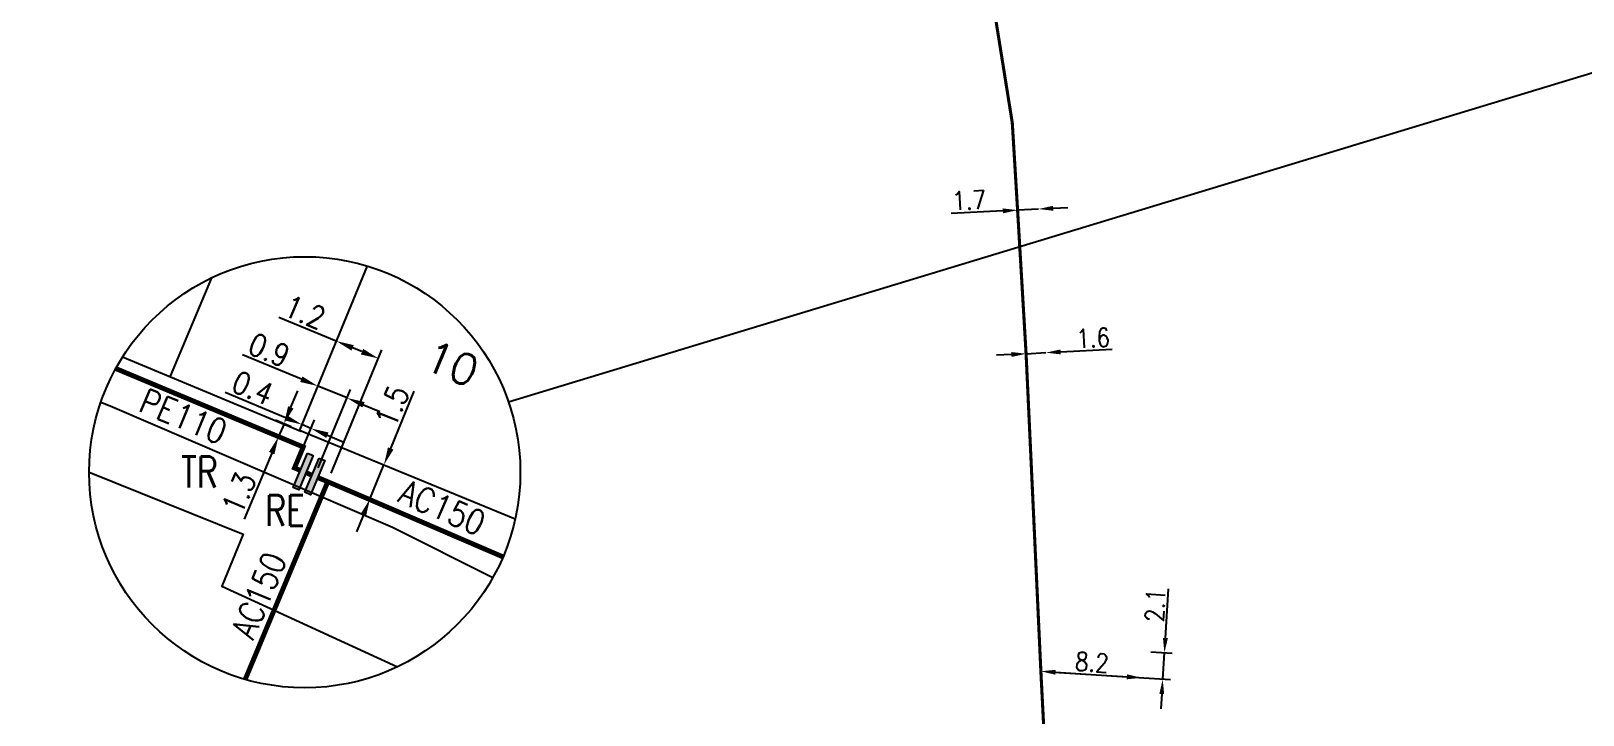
# Model space of a CAD drawing. Header units: millimetres. Extents: x 115991 to 117009, y 129000 to 129990.
# Drawn here: x 116790.4 to 116916.4, y 129288.7 to 129344.2 of the extents above; entities that cross this region are included whole.
import ezdxf
from ezdxf.enums import TextEntityAlignment as Align

# ---------------------------------------------------------------- set-up
doc = ezdxf.new("R2010")
doc.units = ezdxf.units.MM
doc.header["$PDMODE"] = 34
doc.linetypes.add('L_25_AP', pattern=[2000, 1000, 1000])
doc.linetypes.add('L_25_PE', pattern=[2000, 1000, 1000])
doc.layers.get('0').update_dxf_attribs({"linetype": 'CONTINUOUS'})
doc.layers.get('DEFPOINTS').update_dxf_attribs({"linetype": 'CONTINUOUS'})
for name, color, linetype in [('L_150', 1, 'CONTINUOUS'), ('L_340', 7, 'CONTINUOUS'), ('L_900', 7, 'CONTINUOUS')]:
    doc.layers.add(name, color=color, linetype=linetype)
doc.styles.add('G_ROMANS', font='ROMANS.SHX', dxfattribs={"width": 0.75})
doc.styles.get("Standard").update_dxf_attribs({"font": 'romans.shx', "width": 0.85})
doc.dimstyles.get("Standard").update_dxf_attribs({"dimtxt": 1.5, "dimasz": 1.2, "dimexe": 0.625, "dimexo": 0.625, "dimgap": 0.25, "dimtad": 1, "dimdec": 1, "dimzin": 0, "dimdsep": 46, "dimtxsty": 'Standard', "dimcen": -0.5, "dimadec": 0, "dimazin": 0, "dimtfac": 1, "dimtdec": 1, "dimtmove": 0, "dimatfit": 3, "dimfxl": 0, "dimtolj": 1, "dimtzin": 0, "dimarcsym": 0})

# ---------------------------------------------------------------- blocks, each defined once
blk = doc.blocks.new('L_340_21')
at = {"linetype": 'Continuous'}
blk.add_hatch(color=0, dxfattribs=at).paths.add_polyline_path([(0.125, 0.75), (-0.125, 0.75), (-0.125, -0.75), (0.125, -0.75)])
at = {"color": 0, "linetype": 'Continuous'}
blk.add_lwpolyline([(-0.125, 0.75), (0.125, 0.75), (0.125, -0.75), (-0.125, -0.75)], close=True, dxfattribs=at)
at = {"color": 0, "linetype": 'Continuous', "width": 0.75}
for tag, height, flags, p in [('RE', 1.5, 8, (0, 3)), ('DEF_LEG', 1.2, 3, (0, -5)), ('DEF_COUP', 1.2, 3, (0, -7.5)), ('DEF_TYPE', 1.2, 3, (0, -10))]:
    blk.add_attdef(tag, text='', height=height, dxfattribs=dict(at, flags=flags)).set_placement(p, align=Align.MIDDLE)
blk = doc.blocks.new('L_340_19')
at = {"linetype": 'Continuous'}
blk.add_hatch(color=0, dxfattribs=at).paths.add_polyline_path([(0.125, 0.75), (-0.125, 0.75), (-0.125, -0.75), (0.125, -0.75)])
at = {"color": 0, "linetype": 'Continuous'}
blk.add_lwpolyline([(-0.125, 0.75), (0.125, 0.75), (0.125, -0.75), (-0.125, -0.75)], close=True, dxfattribs=at)
at = {"color": 0, "linetype": 'Continuous', "style": 'G_ROMANS', "width": 0.75}
for tag, height, flags, p in [('TR', 1.5, 8, (0, 3)), ('DEF_LEG', 1.2, 3, (0, -5)), ('DEF_COUP', 1.2, 3, (0, -7.5)), ('DEF_TYPE', 1.2, 3, (0, -10))]:
    blk.add_attdef(tag, text='', height=height, dxfattribs=dict(at, flags=flags)).set_placement(p, align=Align.MIDDLE)
blk = doc.blocks.new('*D120')
at = {"layer": 'DEFPOINTS', "color": 0, "linetype": 'Continuous', "transparency": 16777216}
for p in [(116815.17, 129319.03), (116815.17, 129319.03), (116814.48, 129307.61)]:
    blk.add_point(p, dxfattribs=at)
at = {"layer": 'L_150', "color": 0, "linetype": 'Continuous', "lineweight": -2, "transparency": 16777216}
for p, q in [((116815.17, 129319.03), (116810.52, 129320.94)), ((116814.76, 129308.3), (116818.88, 129318.31)), ((116817.26, 129318.17), (116816.5, 129318.48))]:
    blk.add_line(p, q, dxfattribs=at)
at = {"layer": 'L_150', "color": 0, "linetype": 'Continuous', "transparency": 16777216}
for points in [[(116816.59, 129318.7), (116816.41, 129318.26), (116815.17, 129319.03)], [(116817.36, 129318.39), (116817.17, 129317.94), (116818.6, 129317.62)]]:
    blk.add_solid(points, dxfattribs=at)
at = {"layer": 'L_150', "color": 0, "linetype": 'Continuous', "transparency": 16777216, "insert": (116812.63, 129321.37), "char_height": 1.8, "attachment_point": 5, "rotation": 337.6371}
blk.add_mtext('\\A1;1.2', dxfattribs=at)
blk = doc.blocks.new('*D121')
at = {"layer": 'DEFPOINTS', "color": 0, "linetype": 'Continuous', "transparency": 16777216}
for p in [(116813.67, 129315.38), (116813.67, 129315.38), (116813.43, 129308.04)]:
    blk.add_point(p, dxfattribs=at)
at = {"layer": 'L_340', "color": 0, "linetype": 'Continuous', "lineweight": -2, "transparency": 16777216}
for p, q in [((116812.34, 129315.93), (116807.55, 129317.9)), ((116816.05, 129314.41), (116813.67, 129315.38)), ((116813.71, 129308.74), (116816.33, 129315.1)), ((116813.38, 129314.69), (116813.38, 129314.69)), ((116817.38, 129313.86), (116818.71, 129313.31))]:
    blk.add_line(p, q, dxfattribs=at)
at = {"layer": 'L_340', "color": 0, "linetype": 'Continuous', "transparency": 16777216}
for points in [[(116812.43, 129316.15), (116812.24, 129315.71), (116813.67, 129315.38)], [(116817.47, 129314.08), (116817.29, 129313.64), (116816.05, 129314.41)]]:
    blk.add_solid(points, dxfattribs=at)
at = {"layer": 'L_340', "color": 0, "linetype": 'Continuous', "transparency": 16777216, "insert": (116809.73, 129318.3), "char_height": 1.8, "attachment_point": 5, "rotation": 337.6371}
blk.add_mtext('\\A1;0.9', dxfattribs=at)
blk = doc.blocks.new('*D122')
at = {"layer": 'DEFPOINTS', "color": 0, "linetype": 'Continuous', "transparency": 16777216}
for p in [(116812.38, 129312.25), (116812.38, 129312.25), (116811.78, 129308.73)]:
    blk.add_point(p, dxfattribs=at)
at = {"layer": 'L_150', "color": 0, "linetype": 'Continuous', "lineweight": -2, "transparency": 16777216}
for p, q in [((116811.05, 129312.81), (116806.14, 129314.86)), ((116812.07, 129309.42), (116813.41, 129312.64)), ((116813.12, 129311.94), (116812.38, 129312.25)), ((116814.45, 129311.39), (116815.78, 129310.83))]:
    blk.add_line(p, q, dxfattribs=at)
at = {"layer": 'L_150', "color": 0, "linetype": 'Continuous', "transparency": 16777216}
for points in [[(116811.15, 129313.03), (116810.96, 129312.59), (116812.38, 129312.25)], [(116814.54, 129311.61), (116814.36, 129311.17), (116813.12, 129311.94)]]:
    blk.add_solid(points, dxfattribs=at)
at = {"layer": 'L_150', "color": 0, "linetype": 'Continuous', "transparency": 16777216, "insert": (116808.4, 129315.22), "char_height": 1.8, "attachment_point": 5, "rotation": 337.3378}
blk.add_mtext('\\A1;0.4', dxfattribs=at)
blk = doc.blocks.new('*D123')
at = {"layer": 'DEFPOINTS', "color": 0, "linetype": 'Continuous', "transparency": 16777216}
for p in [(116810.93, 129312.32), (116812.19, 129311.8), (116811.75, 129310.74)]:
    blk.add_point(p, dxfattribs=at)
at = {"layer": 'L_150', "color": 0, "linetype": 'Continuous', "lineweight": -2, "transparency": 16777216}
for p, q in [((116811.48, 129313.65), (116812.04, 129314.98)), ((116811.5, 129312.08), (116810.23, 129312.61)), ((116811.05, 129311.03), (116809.79, 129311.55)), ((116810.93, 129312.32), (116810.48, 129311.27)), ((116809.93, 129309.94), (116807.69, 129304.58))]:
    blk.add_line(p, q, dxfattribs=at)
at = {"layer": 'L_150', "color": 0, "linetype": 'Continuous', "transparency": 16777216}
for points in [[(116811.26, 129313.74), (116811.7, 129313.56), (116810.93, 129312.32)], [(116809.71, 129310.03), (116810.15, 129309.84), (116810.48, 129311.27)]]:
    blk.add_solid(points, dxfattribs=at)
at = {"layer": 'L_150', "color": 0, "linetype": 'Continuous', "transparency": 16777216, "insert": (116807.28, 129306.69), "char_height": 1.8, "attachment_point": 5, "rotation": 67.3378}
blk.add_mtext('\\A1;1.3', dxfattribs=at)
blk = doc.blocks.new('*D124')
at = {"layer": 'DEFPOINTS', "color": 0, "linetype": 'Continuous', "transparency": 16777216}
for p in [(116819.04, 129308.98), (116819.04, 129308.98), (116814.48, 129307.61)]:
    blk.add_point(p, dxfattribs=at)
at = {"layer": 'L_150', "color": 0, "linetype": 'Continuous', "lineweight": -2, "transparency": 16777216}
for p, q in [((116819.59, 129310.31), (116821.5, 129314.96)), ((116817.9, 129306.2), (116819.04, 129308.98)), ((116815.17, 129307.33), (116818.6, 129305.92)), ((116817.35, 129304.87), (116816.81, 129303.54))]:
    blk.add_line(p, q, dxfattribs=at)
at = {"layer": 'L_150', "color": 0, "linetype": 'Continuous', "transparency": 16777216}
for points in [[(116819.37, 129310.4), (116819.81, 129310.22), (116819.04, 129308.98)], [(116817.13, 129304.96), (116817.58, 129304.78), (116817.9, 129306.2)]]:
    blk.add_solid(points, dxfattribs=at)
at = {"layer": 'L_150', "color": 0, "linetype": 'Continuous', "transparency": 16777216, "insert": (116819.71, 129313.75), "char_height": 1.8, "attachment_point": 5, "rotation": 67.6371}
blk.add_mtext('\\A1;1.5', dxfattribs=at)
blk = doc.blocks.new('*D412')
at = {"layer": 'DEFPOINTS', "color": 0, "linetype": 'Continuous', "transparency": 16777216}
for p in [(116880.67, 129293.84), (116882.4, 129293.72), (116872.37, 129292.22)]:
    blk.add_point(p, dxfattribs=at)
at = {"layer": 'L_150', "color": 0, "linetype": 'Continuous', "lineweight": -2, "transparency": 16777216}
for p, q in [((116882.48, 129294.92), (116882.74, 129298.92)), ((116881.3, 129293.8), (116883.02, 129293.68)), ((116882.26, 129291.58), (116882.4, 129293.72)), ((116872.99, 129292.18), (116882.89, 129291.54)), ((116882.19, 129290.38), (116882.11, 129289.18))]:
    blk.add_line(p, q, dxfattribs=at)
at = {"layer": 'L_150', "color": 0, "linetype": 'Continuous', "transparency": 16777216}
for points in [[(116882.28, 129294.93), (116882.68, 129294.91), (116882.4, 129293.72)], [(116881.99, 129290.39), (116882.38, 129290.37), (116882.26, 129291.58)]]:
    blk.add_solid(points, dxfattribs=at)
at = {"layer": 'L_150', "color": 0, "linetype": 'Continuous', "transparency": 16777216, "insert": (116881.65, 129297.58), "char_height": 1.5, "attachment_point": 5, "rotation": 86.3132}
blk.add_mtext('\\A1;2.1', dxfattribs=at)
blk = doc.blocks.new('*D413')
at = {"layer": 'DEFPOINTS', "color": 0, "linetype": 'Continuous', "transparency": 16777216}
for p in [(116872.37, 129292.22), (116880.55, 129291.69), (116880.55, 129291.69)]:
    blk.add_point(p, dxfattribs=at)
at = {"layer": 'L_150', "color": 0, "linetype": 'Continuous', "lineweight": -2, "transparency": 16777216}
blk.add_line((116873.57, 129292.14), (116879.35, 129291.77), dxfattribs=at)
at = {"layer": 'L_150', "color": 0, "linetype": 'Continuous', "transparency": 16777216}
for points in [[(116873.58, 129292.34), (116873.55, 129291.94), (116872.37, 129292.22)], [(116879.37, 129291.97), (116879.34, 129291.57), (116880.55, 129291.69)]]:
    blk.add_solid(points, dxfattribs=at)
at = {"layer": 'L_150', "color": 0, "linetype": 'Continuous', "transparency": 16777216, "insert": (116876.52, 129292.95), "char_height": 1.5, "attachment_point": 5, "rotation": 356.3132}
blk.add_mtext('\\A1;8.2', dxfattribs=at)
blk = doc.blocks.new('*D414')
at = {"layer": 'DEFPOINTS', "color": 0, "linetype": 'Continuous', "transparency": 16777216}
for p in [(116870.48, 129329.66), (116872.17, 129329.75), (116872.17, 129329.75)]:
    blk.add_point(p, dxfattribs=at)
at = {"layer": 'L_150', "color": 0, "linetype": 'Continuous', "lineweight": -2, "transparency": 16777216}
for p, q in [((116869.28, 129329.6), (116865.09, 129329.38)), ((116872.17, 129329.75), (116870.48, 129329.66)), ((116873.37, 129329.81), (116874.57, 129329.87))]:
    blk.add_line(p, q, dxfattribs=at)
at = {"layer": 'L_150', "color": 0, "linetype": 'Continuous', "transparency": 16777216}
for points in [[(116869.27, 129329.8), (116869.29, 129329.4), (116870.48, 129329.66)], [(116873.36, 129330.01), (116873.38, 129329.61), (116872.17, 129329.75)]]:
    blk.add_solid(points, dxfattribs=at)
at = {"layer": 'L_150', "color": 0, "linetype": 'Continuous', "transparency": 16777216, "insert": (116866.54, 129330.46), "char_height": 1.5, "attachment_point": 5, "rotation": 2.9313}
blk.add_mtext('\\A1;1.7', dxfattribs=at)
blk = doc.blocks.new('*D415')
at = {"layer": 'DEFPOINTS', "color": 0, "linetype": 'Continuous', "transparency": 16777216}
for p in [(116871.17, 129318), (116872.77, 129318.09), (116872.77, 129318.09)]:
    blk.add_point(p, dxfattribs=at)
at = {"layer": 'L_150', "color": 0, "linetype": 'Continuous', "lineweight": -2, "transparency": 16777216}
for p, q in [((116869.98, 129317.94), (116868.78, 129317.88)), ((116871.17, 129318), (116872.77, 129318.09)), ((116873.97, 129318.15), (116878.15, 129318.36))]:
    blk.add_line(p, q, dxfattribs=at)
at = {"layer": 'L_150', "color": 0, "linetype": 'Continuous', "transparency": 16777216}
for points in [[(116869.97, 129318.14), (116869.99, 129317.74), (116871.17, 129318)], [(116873.96, 129318.35), (116873.98, 129317.95), (116872.77, 129318.09)]]:
    blk.add_solid(points, dxfattribs=at)
at = {"layer": 'L_150', "color": 0, "linetype": 'Continuous', "transparency": 16777216, "insert": (116876.61, 129319.28), "char_height": 1.5, "attachment_point": 5, "rotation": 2.9313}
blk.add_mtext('\\A1;1.6', dxfattribs=at)

msp = doc.modelspace()

# ---------------------------------------------------------------- linework, layer by layer
at = {"layer": 'L_150', "linetype": 'L_25_AP', "flags": 128}
for points, const_width in [([(116636.87, 129227.21), (116628.18, 129224.79), (116629.51, 129218.17), (116629.83, 129216.27), (116630.41, 129209.5), (116630.5, 129205.15), (116630.36, 129200.47), (116630.12, 129197.05), (116628.96, 129186.92), (116626.67, 129164.55), (116624.98, 129148.98), (116624.8, 129143.34), (116626.07, 129133.96), (116627.06, 129130.97), (116629.28, 129126.77), (116633.37, 129120.98), (116637.41, 129116.22), (116644.4, 129112.42), (116644.84, 129112.18), (116651.61, 129108.51), (116653.94, 129107.24), (116695.46, 129084.56), (116718.6, 129072.13), (116736.83, 129062.54), (116746.72, 129058.84), (116752.1, 129057.8), (116756.78, 129057.45), (116763.99, 129057.87), (116769.66, 129058.96), (116772.32, 129059.84), (116783.44, 129063.51), (116806.83, 129071.23), (116815.2, 129074), (116821.77, 129077.62), (116826.56, 129081.24), (116829.65, 129084.47), (116832.95, 129088.78), (116835.77, 129094.44), (116836.84, 129097.94), (116836.84, 129097.94), (116838.28, 129107.05), (116838.25, 129107.79), (116837.01, 129134.92), (116835.75, 129156.27), (116835.19, 129165.85), (116835.14, 129174.5), (116835.99, 129176.07), (116838.43, 129180.58), (116853.26, 129190.55), (116856.7, 129192.99), (116861.44, 129197.41), (116865.72, 129202.2), (116870.06, 129210.01), (116873.04, 129213.93), (116873.04, 129213.93), (116876.3, 129218.31), (116876.19, 129221.3), (116875.82, 129231.25), (116873.91, 129262.18), (116872.37, 129292.22), (116871.17, 129318), (116870.48, 129329.66), (116870.05, 129336.75), (116866.35, 129359.88), (116865.44, 129365.52)], 0.25), ([(116814.48, 129307.61), (116807.78, 129291.56)], 0.4), ([(116828.7, 129301.51), (116817.66, 129306.26), (116814.48, 129307.61), (116813.66, 129307.95)], 0.4)]:
    msp.add_lwpolyline(points, dxfattribs=dict(at, const_width=const_width))
at = {"layer": 'L_150', "linetype": 'L_25_PE', "const_width": 0.4, "flags": 128}
for points in [[(116812.26, 129308.53), (116811.78, 129308.73), (116812.49, 129310.43), (116811.75, 129310.74), (116797.27, 129316.8)], [(116813.2, 129308.14), (116812.72, 129308.34)]]:
    msp.add_lwpolyline(points, dxfattribs=at)
at = {"layer": 'L_900', "color": 7, "linetype": 'Continuous'}
for points in [[(116817.68, 129325.14), (116812.19, 129311.8)], [(116805.05, 129324.16), (116801.7, 129316.17)], [(116797.83, 129317.76), (116812.3, 129311.72)], [(116796.06, 129314.07), (116796.83, 129313.76), (116819.75, 129303.93), (116827.87, 129299.83)], [(116812.19, 129311.8), (116829.69, 129304.6)], [(116795.11, 129308.39), (116807.62, 129303.35), (116805.87, 129299.13), (116820.15, 129292.59)]]:
    msp.add_lwpolyline(points, dxfattribs=at)
msp.add_circle((116812.61, 129308.38), 17.5, dxfattribs=at)

# ---------------------------------------------------------------- block references
at = {"layer": 'L_340'}
ref = msp.add_blockref('L_340_19', (116812.49, 129308.44), dxfattribs=dict(at, xscale=1.99999999999373, yscale=1.99999999999373, zscale=1.99999999999373, rotation=337.4739007889387))
ref.add_attrib('TR', 'TR', dxfattribs={"layer": '0', "color": 0, "linetype": 'Continuous', "height": 2.5, "width": 0.75, "flags": 8}).set_placement((116804.06, 129308.4), align=Align.MIDDLE)
ref = msp.add_blockref('L_340_21', (116813.43, 129308.04), dxfattribs=dict(at, xscale=1.999999999998623, yscale=1.999999999998623, zscale=1.999999999998623, rotation=337.3454020996289))
ref.add_attrib('RE', 'RE', dxfattribs={"layer": '0', "color": 0, "linetype": 'Continuous', "height": 2.5, "width": 0.75, "flags": 8}).set_placement((116811.02, 129305.27), align=Align.MIDDLE)

# ---------------------------------------------------------------- texts
at = {"layer": 'L_150', "linetype": 'Continuous', "width": 0.85}
for s, rotation, p in [('PE110', 337.2815, (116802.76, 129312.91)), ('AC150', 336.7022, (116823.78, 129305.52)), ('AC150', 67.3378, (116808.89, 129298.39))]:
    msp.add_text(s, height=2, rotation=rotation, dxfattribs=at).set_placement(p, align=Align.MIDDLE)
at = {"layer": 'L_900', "color": 7, "linetype": 'Continuous'}
msp.add_text('10', height=2.5, rotation=337.6371, dxfattribs=at).set_placement((116824.55, 129317.19), align=Align.MIDDLE)

# ---------------------------------------------------------------- dimensions: what is measured, and where the dimension line sits
at = {"layer": 'L_150', "linetype": 'Continuous'}
for base, p1, p2, angle, picture, middle in [((116872.17, 129329.75), (116870.48, 129329.66), (116872.17, 129329.75), 182.9313, '*D414', (116866.59, 129329.46)), ((116872.77, 129318.09), (116871.17, 129318), (116872.77, 129318.09), 182.9313, '*D415', (116876.66, 129318.29)), ((116882.4008, 129293.7242), (116872.3678, 129292.2163), (116880.673, 129293.8356), 266.3132, '*D412', (116882.6454, 129297.5199)), ((116880.55, 129291.69), (116872.37, 129292.22), (116880.55, 129291.69), 176.3132, '*D413', (116876.46, 129291.95))]:
    dim = msp.add_linear_dim(base=base, p1=p1, p2=p2, angle=angle, dimstyle='Standard', dxfattribs=at)
    dim.commit()
    dim.dimension.update_dxf_attribs({"geometry": picture, "text_midpoint": middle, "dimtype": 160})
for base, p1, p2, angle, text, picture, middle in [((116815.17, 129319.03), (116814.48, 129307.61), (116815.17, 129319.03), 337.6371, '1.2', '*D120', (116812.18, 129320.26)), ((116812.38, 129312.25), (116811.78, 129308.73), (116812.38, 129312.25), 337.3378, '0.4', '*D122', (116807.93, 129314.11)), ((116810.93, 129312.32), (116811.75, 129310.74), (116812.19, 129311.8), 247.3378, '1.3', '*D123', (116808.38, 129306.23)), ((116819.04, 129308.98), (116814.48, 129307.61), (116819.04, 129308.98), 247.6371, '1.5', '*D124', (116820.82, 129313.3))]:
    dim = msp.add_linear_dim(base=base, p1=p1, p2=p2, angle=angle, text=text, dimstyle='Standard', override={"dimscale": 1.2}, dxfattribs=at)
    dim.commit()
    dim.dimension.update_dxf_attribs({"geometry": picture, "text_midpoint": middle, "dimtype": 160})
at = {"layer": 'L_340', "linetype": 'Continuous'}
dim = msp.add_linear_dim(base=(116813.67, 129315.38), p1=(116813.43, 129308.04), p2=(116813.67, 129315.38), angle=337.6371, text='0.9', dimstyle='Standard', override={"dimscale": 1.2}, dxfattribs=at)
dim.commit()
dim.dimension.update_dxf_attribs({"geometry": '*D121', "text_midpoint": (116809.28, 129317.19), "dimtype": 160})

# ---------------------------------------------------------------- leaders
at = {"layer": 'L_900', "color": 7, "linetype": 'Continuous'}
msp.add_leader([(116962.42, 129354.57), (116829.16, 129314.07)], dimstyle='Standard', dxfattribs=at)

doc.saveas('drawing.dxf')
